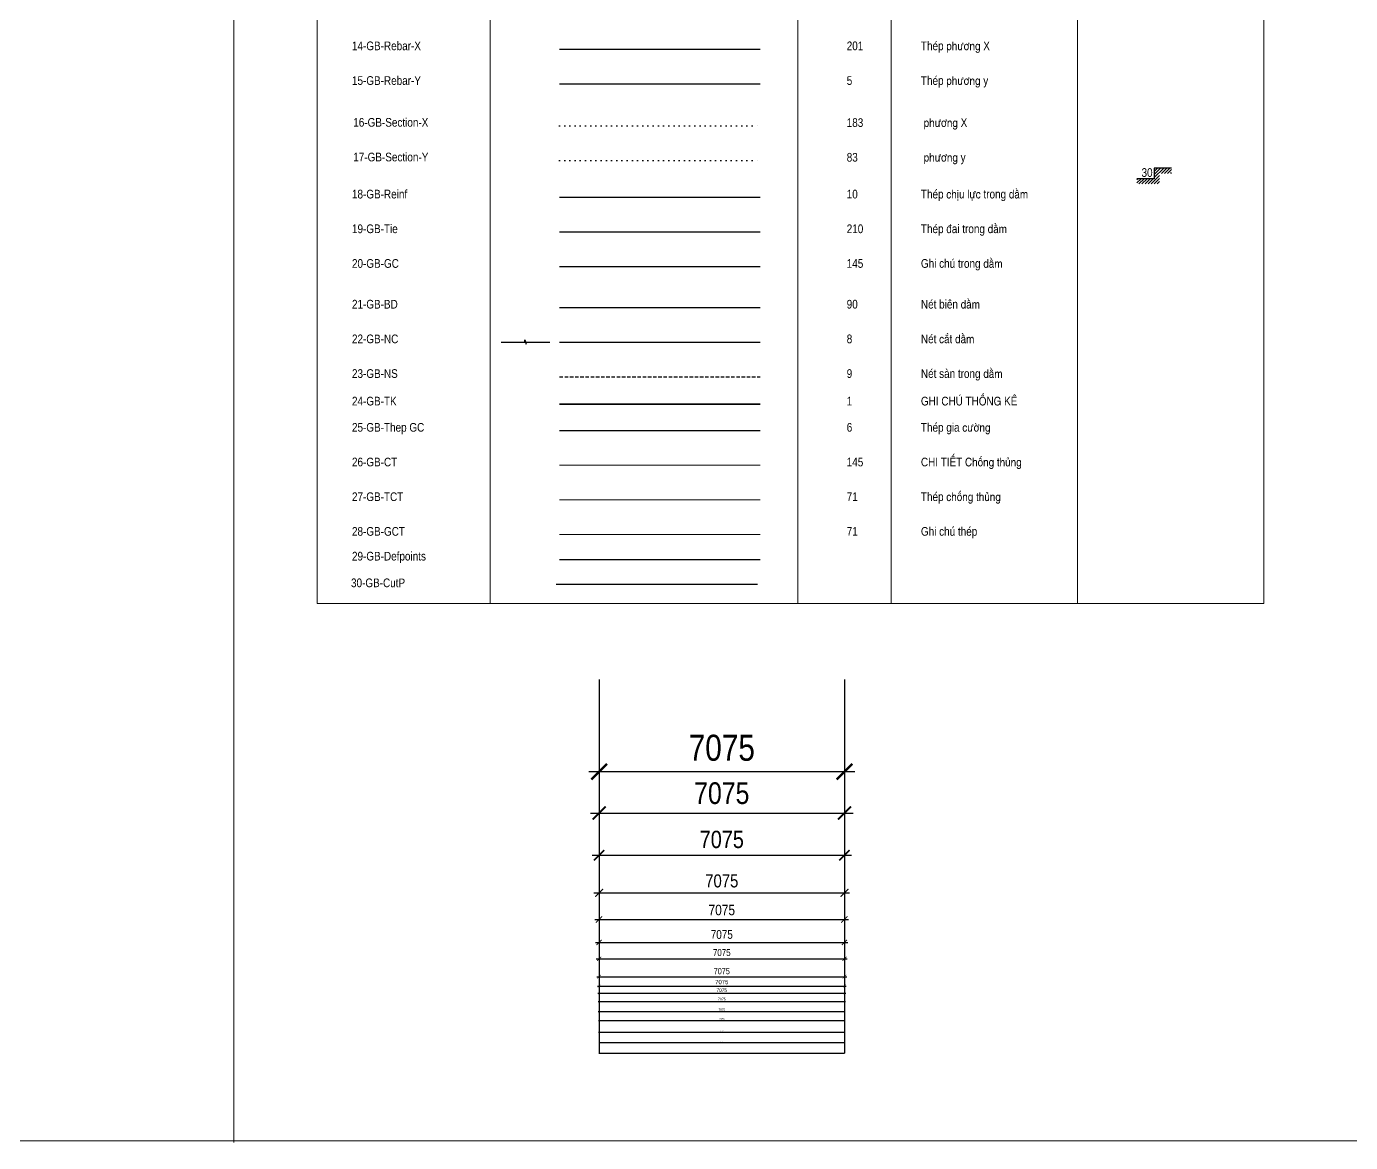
# Model space of a CAD drawing. Header units: millimetres. Extents: x -360107 to 123116000, y -52137 to 86044500.
# Drawn here: x -321925 to -283743, y 86883 to 119063 of the extents above; entities that cross this region are included whole.
import ezdxf
from ezdxf.enums import TextEntityAlignment as Align

# ---------------------------------------------------------------- set-up
doc = ezdxf.new("R2010")
doc.units = ezdxf.units.MM
doc.header["$LTSCALE"] = 100
doc.header["$MEASUREMENT"] = 0
doc.linetypes.add('ACAD_ISO07W100', pattern=[3, 0, -3])
doc.linetypes.add('DASHEDX2', pattern=[1.5, 1, -0.5])
doc.layers.get('Defpoints').update_dxf_attribs({"color": 250})
for name, color, linetype in [('04-GB-Dim', 146, 'Continuous'), ('05-GB-Hatch', 8, 'Continuous'), ('10-GB-Text', 4, 'Continuous'), ('14-GB-Rebar-X', 201, 'Continuous'), ('15-GB-Rebar-Y', 5, 'Continuous'), ('16-GB-Section-X', 183, 'Continuous'), ('17-GB-Section-Y', 83, 'Continuous'), ('19-GB-Tie', 210, 'Continuous'), ('25-GB-Thep GC', 6, 'Continuous'), ('30-GB-CutP', 111, 'Continuous')]:
    doc.layers.add(name, color=color, linetype=linetype)
for name, color, linetype, lineweight in [('12-GB-Ky Hieu', 232, 'Continuous', 13), ('18-GB-Reinf', 10, 'Continuous', 25), ('20-GB-GC', 145, 'Continuous', 25), ('21-GB-BD', 90, 'Continuous', 25), ('22-GB-NC', 8, 'Continuous', 25), ('23-GB-NS', 9, 'DASHEDX2', 25), ('24-GB-TK', 1, 'Continuous', 35), ('26-GB-CT', 145, 'Continuous', 13), ('27-GB-TCT', 71, 'Continuous', 20), ('28-GB-GCT', 71, 'Continuous', 20)]:
    doc.layers.add(name, color=color, linetype=linetype, lineweight=lineweight)
doc.layers.add('29-GB-Defpoints', color=8, linetype='Continuous', plot=False)
doc.styles.add('$0$02-GB-VNI-Helve', font='VNI-Helve-Condense.TTF')
doc.styles.add('02-GB-VNI-Helve', font='VNI-Helve-Condense.TTF')
doc.styles.add('VNI-Helve', font='VNI-Helve-Condense.TTF')
doc.dimstyles.new('GB 05', dxfattribs={"dimscale": 0.05, "dimtxt": 250, "dimasz": 150, "dimexe": 100, "dimexo": 100, "dimgap": 100, "dimtad": 1, "dimdec": 0, "dimzin": 0, "dimdsep": 46, "dimtxsty": 'VNI-Helve', "dimblk": 'ARCHTICK', "dimcen": 100, "dimdle": 100, "dimclrd": 256, "dimclre": 256, "dimclrt": 71, "dimadec": 0, "dimazin": 0, "dimtfac": 1, "dimtdec": 0, "dimtix": 1, "dimtmove": 0, "dimatfit": 3, "dimfxl": 3.75, "dimtolj": 1, "dimtzin": 0, "dimarcsym": 0})
doc.dimstyles.new('GB 10', dxfattribs={"dimscale": 0.1, "dimtxt": 250, "dimasz": 150, "dimexe": 100, "dimexo": 100, "dimgap": 100, "dimtad": 1, "dimdec": 0, "dimzin": 0, "dimdsep": 46, "dimtxsty": 'VNI-Helve', "dimblk": 'ARCHTICK', "dimcen": 100, "dimdle": 100, "dimclrd": 256, "dimclre": 256, "dimclrt": 71, "dimadec": 0, "dimazin": 0, "dimtfac": 1, "dimtdec": 0, "dimtix": 1, "dimtmove": 0, "dimatfit": 3, "dimfxl": 3.75, "dimtolj": 1, "dimtzin": 0, "dimarcsym": 0})
doc.dimstyles.new('GB 100', dxfattribs={"dimtxt": 250, "dimasz": 150, "dimexe": 100, "dimexo": 100, "dimgap": 100, "dimtad": 1, "dimdec": 0, "dimrnd": 5, "dimzin": 0, "dimdsep": 46, "dimtxsty": '$0$02-GB-VNI-Helve', "dimblk": 'ARCHTICK', "dimcen": 100, "dimdle": 100, "dimclrd": 256, "dimclre": 256, "dimclrt": 71, "dimadec": 0, "dimazin": 0, "dimtfac": 1, "dimtdec": 0, "dimtix": 1, "dimtmove": 0, "dimatfit": 3, "dimfxl": 3.75, "dimtolj": 1, "dimtzin": 0, "dimarcsym": 0})
doc.dimstyles.new('GB 120', dxfattribs={"dimscale": 1.2, "dimtxt": 250, "dimasz": 150, "dimexe": 100, "dimexo": 100, "dimgap": 100, "dimtad": 1, "dimdec": 0, "dimzin": 0, "dimdsep": 46, "dimtxsty": '02-GB-VNI-Helve', "dimblk": 'ARCHTICK', "dimcen": 100, "dimdle": 100, "dimclrd": 256, "dimclre": 256, "dimclrt": 71, "dimadec": 0, "dimazin": 0, "dimtfac": 1, "dimtdec": 0, "dimtix": 1, "dimtmove": 0, "dimatfit": 3, "dimfxl": 3.75, "dimtolj": 1, "dimtzin": 0, "dimarcsym": 0})
doc.dimstyles.new('GB 15', dxfattribs={"dimscale": 0.15, "dimtxt": 250, "dimasz": 150, "dimexe": 100, "dimexo": 100, "dimgap": 100, "dimtad": 1, "dimdec": 0, "dimzin": 0, "dimdsep": 46, "dimtxsty": '02-GB-VNI-Helve', "dimblk": 'ARCHTICK', "dimcen": 100, "dimdle": 100, "dimclrd": 256, "dimclre": 256, "dimclrt": 71, "dimadec": 0, "dimazin": 0, "dimtfac": 1, "dimtdec": 0, "dimtix": 1, "dimtmove": 0, "dimatfit": 3, "dimfxl": 3.75, "dimtolj": 1, "dimtzin": 0, "dimarcsym": 0})
doc.dimstyles.new('GB 150', dxfattribs={"dimscale": 1.5, "dimtxt": 250, "dimasz": 150, "dimexe": 100, "dimexo": 100, "dimgap": 100, "dimtad": 1, "dimdec": 0, "dimzin": 0, "dimdsep": 46, "dimtxsty": '02-GB-VNI-Helve', "dimblk": 'ARCHTICK', "dimcen": 100, "dimdle": 100, "dimclrd": 256, "dimclre": 256, "dimclrt": 71, "dimadec": 0, "dimazin": 0, "dimtfac": 1, "dimtdec": 0, "dimtix": 1, "dimtmove": 0, "dimatfit": 3, "dimfxl": 3.75, "dimtolj": 1, "dimtzin": 0, "dimarcsym": 0})
doc.dimstyles.new('GB 20', dxfattribs={"dimscale": 0.2, "dimtxt": 250, "dimasz": 150, "dimexe": 100, "dimexo": 100, "dimgap": 100, "dimtad": 1, "dimdec": 0, "dimzin": 0, "dimdsep": 46, "dimtxsty": 'VNI-Helve', "dimblk": 'ARCHTICK', "dimcen": 100, "dimdle": 100, "dimclrd": 256, "dimclre": 256, "dimclrt": 71, "dimadec": 0, "dimazin": 0, "dimtfac": 1, "dimtdec": 0, "dimtix": 1, "dimtmove": 0, "dimatfit": 3, "dimfxl": 3.75, "dimtolj": 1, "dimtzin": 0, "dimarcsym": 0})
doc.dimstyles.new('GB 200', dxfattribs={"dimscale": 2, "dimtxt": 250, "dimasz": 150, "dimexe": 100, "dimexo": 100, "dimgap": 100, "dimtad": 1, "dimdec": 0, "dimzin": 0, "dimdsep": 46, "dimtxsty": '02-GB-VNI-Helve', "dimblk": 'ARCHTICK', "dimcen": 100, "dimdle": 100, "dimclrd": 256, "dimclre": 256, "dimclrt": 71, "dimadec": 0, "dimazin": 0, "dimtfac": 1, "dimtdec": 0, "dimtix": 1, "dimtmove": 0, "dimatfit": 3, "dimfxl": 3.75, "dimtolj": 1, "dimtzin": 0, "dimarcsym": 0})
doc.dimstyles.new('GB 25', dxfattribs={"dimscale": 0.25, "dimtxt": 250, "dimasz": 150, "dimexe": 100, "dimexo": 100, "dimgap": 100, "dimtad": 1, "dimdec": 0, "dimzin": 0, "dimdsep": 46, "dimtxsty": 'VNI-Helve', "dimblk": 'ARCHTICK', "dimcen": 100, "dimdle": 100, "dimclrd": 256, "dimclre": 256, "dimclrt": 71, "dimadec": 0, "dimazin": 0, "dimtfac": 1, "dimtdec": 0, "dimtix": 1, "dimtmove": 0, "dimatfit": 3, "dimfxl": 3.75, "dimtolj": 1, "dimtzin": 0, "dimarcsym": 0})
doc.dimstyles.new('GB 250', dxfattribs={"dimscale": 2.5, "dimtxt": 250, "dimasz": 150, "dimexe": 100, "dimexo": 100, "dimgap": 100, "dimtad": 1, "dimdec": 0, "dimzin": 0, "dimdsep": 46, "dimtxsty": '02-GB-VNI-Helve', "dimblk": 'ARCHTICK', "dimcen": 100, "dimdle": 100, "dimclrd": 256, "dimclre": 256, "dimclrt": 71, "dimadec": 0, "dimazin": 0, "dimtfac": 1, "dimtdec": 0, "dimtix": 1, "dimtmove": 0, "dimatfit": 3, "dimfxl": 3.75, "dimtolj": 1, "dimtzin": 0, "dimarcsym": 0})
doc.dimstyles.new('GB 30', dxfattribs={"dimscale": 0.3, "dimtxt": 250, "dimasz": 150, "dimexe": 100, "dimexo": 100, "dimgap": 100, "dimtad": 1, "dimdec": 0, "dimzin": 0, "dimdsep": 46, "dimtxsty": '02-GB-VNI-Helve', "dimblk": 'ARCHTICK', "dimcen": 100, "dimdle": 100, "dimclrd": 256, "dimclre": 256, "dimclrt": 71, "dimadec": 0, "dimazin": 0, "dimtfac": 1, "dimtdec": 0, "dimtix": 1, "dimtmove": 0, "dimatfit": 3, "dimfxl": 3.75, "dimtolj": 1, "dimtzin": 0, "dimarcsym": 0})
doc.dimstyles.new('GB 300', dxfattribs={"dimscale": 3, "dimtxt": 250, "dimasz": 150, "dimexe": 100, "dimexo": 100, "dimgap": 100, "dimtad": 1, "dimdec": 0, "dimzin": 0, "dimdsep": 46, "dimtxsty": '02-GB-VNI-Helve', "dimblk": 'ARCHTICK', "dimcen": 100, "dimdle": 100, "dimclrd": 256, "dimclre": 256, "dimclrt": 71, "dimadec": 0, "dimazin": 0, "dimtfac": 1, "dimtdec": 0, "dimtix": 1, "dimtmove": 0, "dimatfit": 3, "dimfxl": 3.75, "dimtolj": 1, "dimtzin": 0, "dimarcsym": 0})
doc.dimstyles.new('GB 40', dxfattribs={"dimscale": 0.4, "dimtxt": 250, "dimasz": 150, "dimexe": 100, "dimexo": 100, "dimgap": 100, "dimtad": 1, "dimdec": 0, "dimzin": 0, "dimdsep": 46, "dimtxsty": '02-GB-VNI-Helve', "dimblk": 'ARCHTICK', "dimcen": 100, "dimdle": 100, "dimclrd": 256, "dimclre": 256, "dimclrt": 71, "dimadec": 0, "dimazin": 0, "dimtfac": 1, "dimtdec": 0, "dimtix": 1, "dimtmove": 0, "dimatfit": 3, "dimfxl": 3.75, "dimtolj": 1, "dimtzin": 0, "dimarcsym": 0})
doc.dimstyles.new('GB 50', dxfattribs={"dimscale": 0.5, "dimtxt": 250, "dimasz": 150, "dimexe": 100, "dimexo": 100, "dimgap": 100, "dimtad": 1, "dimdec": 0, "dimzin": 0, "dimdsep": 46, "dimtxsty": 'VNI-Helve', "dimblk": 'ARCHTICK', "dimcen": 100, "dimdle": 100, "dimclrd": 256, "dimclre": 256, "dimclrt": 71, "dimadec": 0, "dimazin": 0, "dimtfac": 1, "dimtdec": 0, "dimtix": 1, "dimtmove": 0, "dimatfit": 3, "dimfxl": 3.75, "dimtolj": 1, "dimtzin": 0, "dimarcsym": 0})
doc.dimstyles.new('GB 70', dxfattribs={"dimscale": 0.7, "dimtxt": 250, "dimasz": 150, "dimexe": 100, "dimexo": 100, "dimgap": 100, "dimtad": 1, "dimdec": 0, "dimzin": 0, "dimdsep": 46, "dimtxsty": '02-GB-VNI-Helve', "dimblk": 'ARCHTICK', "dimcen": 100, "dimdle": 100, "dimclrd": 256, "dimclre": 256, "dimclrt": 71, "dimadec": 0, "dimazin": 0, "dimtfac": 1, "dimtdec": 0, "dimtix": 1, "dimtmove": 0, "dimatfit": 3, "dimfxl": 3.75, "dimtolj": 1, "dimtzin": 0, "dimarcsym": 0})
doc.dimstyles.new('GB 80', dxfattribs={"dimscale": 0.8, "dimtxt": 250, "dimasz": 150, "dimexe": 100, "dimexo": 100, "dimgap": 100, "dimtad": 1, "dimdec": 0, "dimzin": 0, "dimdsep": 46, "dimtxsty": '02-GB-VNI-Helve', "dimblk": 'ARCHTICK', "dimcen": 100, "dimdle": 100, "dimclrd": 256, "dimclre": 256, "dimclrt": 71, "dimadec": 0, "dimazin": 0, "dimtfac": 1, "dimtdec": 0, "dimtix": 1, "dimtmove": 0, "dimatfit": 3, "dimfxl": 3.75, "dimtolj": 1, "dimtzin": 0, "dimarcsym": 0})

# ---------------------------------------------------------------- blocks, each defined once
blk = doc.blocks.new('_ArchTick')
at = {"color": 0, "linetype": 'ByBlock', "const_width": 0.15}
blk.add_lwpolyline([(-0.5, -0.5), (0.5, 0.5)], dxfattribs=at)
blk = doc.blocks.new('*D107')
at = {"layer": '04-GB-Dim', "lineweight": -2, "transparency": 16777216}
for p, q in [((-305412, 100238), (-305412, 90053)), ((-298337, 100238), (-298337, 90053)), ((-305427, 90068), (-298322, 90068))]:
    blk.add_line(p, q, dxfattribs=at)
at = {"layer": 'Defpoints', "color": 0, "transparency": 16777216}
for p in [(-305412, 100253), (-298337, 100253), (-298337, 90068)]:
    blk.add_point(p, dxfattribs=at)
at = {"layer": '04-GB-Dim', "lineweight": -2, "transparency": 16777216, "xscale": 22.5, "yscale": 22.5, "zscale": 22.5, "rotation": 180}
blk.add_blockref('_ArchTick', (-305412, 90068), dxfattribs=at)
at = {"layer": '04-GB-Dim', "lineweight": -2, "transparency": 16777216, "xscale": 22.5, "yscale": 22.5, "zscale": 22.5}
blk.add_blockref('_ArchTick', (-298337, 90068), dxfattribs=at)
at = {"layer": '04-GB-Dim', "color": 71, "transparency": 16777216, "insert": (-301874, 90103), "char_height": 37.5, "attachment_point": 5, "style": '02-GB-VNI-Helve'}
blk.add_mtext('\\A1;7075', dxfattribs=at)
blk = doc.blocks.new('*D108')
at = {"layer": '04-GB-Dim', "lineweight": -2, "transparency": 16777216}
for p, q in [((-305412, 100233), (-305412, 90378)), ((-298337, 100218), (-298337, 90378)), ((-305432, 90398), (-298317, 90398))]:
    blk.add_line(p, q, dxfattribs=at)
at = {"layer": 'Defpoints', "color": 0, "transparency": 16777216}
for p in [(-305412, 100253), (-298337, 100238), (-298337, 90398)]:
    blk.add_point(p, dxfattribs=at)
at = {"layer": '04-GB-Dim', "lineweight": -2, "transparency": 16777216, "xscale": 30, "yscale": 30, "zscale": 30, "rotation": 180}
blk.add_blockref('_ArchTick', (-305412, 90398), dxfattribs=at)
at = {"layer": '04-GB-Dim', "lineweight": -2, "transparency": 16777216, "xscale": 30, "yscale": 30, "zscale": 30}
blk.add_blockref('_ArchTick', (-298337, 90398), dxfattribs=at)
at = {"layer": '04-GB-Dim', "color": 71, "transparency": 16777216, "insert": (-301874, 90444), "char_height": 50, "attachment_point": 5, "style": 'VNI-Helve'}
blk.add_mtext('\\A1;7075', dxfattribs=at)
blk = doc.blocks.new('*D109')
at = {"layer": '04-GB-Dim', "lineweight": -2, "transparency": 16777216}
for p, q in [((-305412, 100223), (-305412, 90919)), ((-298337, 100188), (-298337, 90919)), ((-305442, 90949), (-298307, 90949))]:
    blk.add_line(p, q, dxfattribs=at)
at = {"layer": 'Defpoints', "color": 0, "transparency": 16777216}
for p in [(-305412, 100253), (-298337, 100218), (-298337, 90949)]:
    blk.add_point(p, dxfattribs=at)
at = {"layer": '04-GB-Dim', "lineweight": -2, "transparency": 16777216, "xscale": 45, "yscale": 45, "zscale": 45, "rotation": 180}
blk.add_blockref('_ArchTick', (-305412, 90949), dxfattribs=at)
at = {"layer": '04-GB-Dim', "lineweight": -2, "transparency": 16777216, "xscale": 45, "yscale": 45, "zscale": 45}
blk.add_blockref('_ArchTick', (-298337, 90949), dxfattribs=at)
at = {"layer": '04-GB-Dim', "color": 71, "transparency": 16777216, "insert": (-301874, 91017), "char_height": 75, "attachment_point": 5, "style": 'VNI-Helve'}
blk.add_mtext('\\A1;7075', dxfattribs=at)
blk = doc.blocks.new('*D110')
at = {"layer": '04-GB-Dim', "lineweight": -2, "transparency": 16777216}
for p, q in [((-305412, 100198), (-305412, 91145)), ((-298337, 100178), (-298337, 91145)), ((-305452, 91185), (-298297, 91185))]:
    blk.add_line(p, q, dxfattribs=at)
at = {"layer": 'Defpoints', "color": 0, "transparency": 16777216}
for p in [(-305412, 100238), (-298337, 100218), (-298337, 91185)]:
    blk.add_point(p, dxfattribs=at)
at = {"layer": '04-GB-Dim', "lineweight": -2, "transparency": 16777216, "xscale": 60, "yscale": 60, "zscale": 60, "rotation": 180}
blk.add_blockref('_ArchTick', (-305412, 91185), dxfattribs=at)
at = {"layer": '04-GB-Dim', "lineweight": -2, "transparency": 16777216, "xscale": 60, "yscale": 60, "zscale": 60}
blk.add_blockref('_ArchTick', (-298337, 91185), dxfattribs=at)
at = {"layer": '04-GB-Dim', "color": 71, "transparency": 16777216, "insert": (-301874, 91276), "char_height": 100, "attachment_point": 5, "style": 'VNI-Helve'}
blk.add_mtext('\\A1;7075', dxfattribs=at)
blk = doc.blocks.new('*D111')
at = {"layer": '04-GB-Dim', "lineweight": -2, "transparency": 16777216}
for p, q in [((-305412, 100228), (-305412, 90638)), ((-298337, 100228), (-298337, 90638)), ((-305437, 90663), (-298312, 90663))]:
    blk.add_line(p, q, dxfattribs=at)
at = {"layer": 'Defpoints', "color": 0, "transparency": 16777216}
for p in [(-305412, 100253), (-298337, 100253), (-298337, 90663)]:
    blk.add_point(p, dxfattribs=at)
at = {"layer": '04-GB-Dim', "lineweight": -2, "transparency": 16777216, "xscale": 37.5, "yscale": 37.5, "zscale": 37.5, "rotation": 180}
blk.add_blockref('_ArchTick', (-305412, 90663), dxfattribs=at)
at = {"layer": '04-GB-Dim', "lineweight": -2, "transparency": 16777216, "xscale": 37.5, "yscale": 37.5, "zscale": 37.5}
blk.add_blockref('_ArchTick', (-298337, 90663), dxfattribs=at)
at = {"layer": '04-GB-Dim', "color": 71, "transparency": 16777216, "insert": (-301874, 90719), "char_height": 62.5, "attachment_point": 5, "style": 'VNI-Helve'}
blk.add_mtext('\\A1;7075', dxfattribs=at)
blk = doc.blocks.new('*D112')
at = {"layer": '04-GB-Dim', "lineweight": -2, "transparency": 16777216}
for p, q in [((-305412, 100128), (-305412, 91593)), ((-298337, 100183), (-298337, 91593)), ((-305482, 91663), (-298267, 91663))]:
    blk.add_line(p, q, dxfattribs=at)
at = {"layer": 'Defpoints', "color": 0, "transparency": 16777216}
for p in [(-305412, 100198), (-298337, 100253), (-298337, 91663)]:
    blk.add_point(p, dxfattribs=at)
at = {"layer": '04-GB-Dim', "lineweight": -2, "transparency": 16777216, "xscale": 105, "yscale": 105, "zscale": 105, "rotation": 180}
blk.add_blockref('_ArchTick', (-305412, 91663), dxfattribs=at)
at = {"layer": '04-GB-Dim', "lineweight": -2, "transparency": 16777216, "xscale": 105, "yscale": 105, "zscale": 105}
blk.add_blockref('_ArchTick', (-298337, 91663), dxfattribs=at)
at = {"layer": '04-GB-Dim', "color": 71, "transparency": 16777216, "insert": (-301874, 91822), "char_height": 175, "attachment_point": 5, "style": 'VNI-Helve'}
blk.add_mtext('\\A1;7075', dxfattribs=at)
blk = doc.blocks.new('*D113')
at = {"layer": '04-GB-Dim', "lineweight": -2, "transparency": 16777216}
for p, q in [((-305412, 100173), (-305412, 92097)), ((-298337, 100098), (-298337, 92097)), ((-305492, 92177), (-298257, 92177))]:
    blk.add_line(p, q, dxfattribs=at)
at = {"layer": 'Defpoints', "color": 0, "transparency": 16777216}
for p in [(-305412, 100253), (-298337, 100178), (-298337, 92177)]:
    blk.add_point(p, dxfattribs=at)
at = {"layer": '04-GB-Dim', "lineweight": -2, "transparency": 16777216, "xscale": 120, "yscale": 120, "zscale": 120, "rotation": 180}
blk.add_blockref('_ArchTick', (-305412, 92177), dxfattribs=at)
at = {"layer": '04-GB-Dim', "lineweight": -2, "transparency": 16777216, "xscale": 120, "yscale": 120, "zscale": 120}
blk.add_blockref('_ArchTick', (-298337, 92177), dxfattribs=at)
at = {"layer": '04-GB-Dim', "color": 71, "transparency": 16777216, "insert": (-301874, 92359), "char_height": 200, "attachment_point": 5, "style": 'VNI-Helve'}
blk.add_mtext('\\A1;7075', dxfattribs=at)
blk = doc.blocks.new('*D114')
at = {"layer": '04-GB-Dim', "lineweight": -2, "transparency": 16777216}
for p, q in [((-305412, 100073), (-305412, 92552)), ((-298337, 100153), (-298337, 92552)), ((-305512, 92652), (-298237, 92652))]:
    blk.add_line(p, q, dxfattribs=at)
at = {"layer": 'Defpoints', "color": 0, "transparency": 16777216}
for p in [(-305412, 100173), (-298337, 100253), (-298337, 92652)]:
    blk.add_point(p, dxfattribs=at)
at = {"layer": '04-GB-Dim', "lineweight": -2, "transparency": 16777216, "xscale": 150, "yscale": 150, "zscale": 150, "rotation": 180}
blk.add_blockref('_ArchTick', (-305412, 92652), dxfattribs=at)
at = {"layer": '04-GB-Dim', "lineweight": -2, "transparency": 16777216, "xscale": 150, "yscale": 150, "zscale": 150}
blk.add_blockref('_ArchTick', (-298337, 92652), dxfattribs=at)
at = {"layer": '04-GB-Dim', "color": 71, "transparency": 16777216, "insert": (-301874, 92880), "char_height": 250, "attachment_point": 5, "style": 'VNI-Helve'}
blk.add_mtext('\\A1;7075', dxfattribs=at)
blk = doc.blocks.new('*D115')
at = {"layer": '04-GB-Dim', "lineweight": -2, "transparency": 16777216}
for p, q in [((-305412, 100113), (-305412, 93192)), ((-298337, 100113), (-298337, 93192)), ((-305532, 93312), (-298217, 93312))]:
    blk.add_line(p, q, dxfattribs=at)
at = {"layer": 'Defpoints', "color": 0, "transparency": 16777216}
for p in [(-305412, 100233), (-298337, 100233), (-298337, 93312)]:
    blk.add_point(p, dxfattribs=at)
at = {"layer": '04-GB-Dim', "lineweight": -2, "transparency": 16777216, "xscale": 180, "yscale": 180, "zscale": 180, "rotation": 180}
blk.add_blockref('_ArchTick', (-305412, 93312), dxfattribs=at)
at = {"layer": '04-GB-Dim', "lineweight": -2, "transparency": 16777216, "xscale": 180, "yscale": 180, "zscale": 180}
blk.add_blockref('_ArchTick', (-298337, 93312), dxfattribs=at)
at = {"layer": '04-GB-Dim', "color": 71, "transparency": 16777216, "insert": (-301874, 93585), "char_height": 300, "attachment_point": 5, "style": 'VNI-Helve'}
blk.add_mtext('\\A1;7075', dxfattribs=at)
blk = doc.blocks.new('*D116')
at = {"layer": '04-GB-Dim', "lineweight": -2, "transparency": 16777216}
for p, q in [((-305412, 100103), (-305412, 93933)), ((-298337, 100103), (-298337, 93933)), ((-305562, 94083), (-298187, 94083))]:
    blk.add_line(p, q, dxfattribs=at)
at = {"layer": 'Defpoints', "color": 0, "transparency": 16777216}
for p in [(-305412, 100253), (-298337, 100253), (-298337, 94083)]:
    blk.add_point(p, dxfattribs=at)
at = {"layer": '04-GB-Dim', "lineweight": -2, "transparency": 16777216, "xscale": 225, "yscale": 225, "zscale": 225, "rotation": 180}
blk.add_blockref('_ArchTick', (-305412, 94083), dxfattribs=at)
at = {"layer": '04-GB-Dim', "lineweight": -2, "transparency": 16777216, "xscale": 225, "yscale": 225, "zscale": 225}
blk.add_blockref('_ArchTick', (-298337, 94083), dxfattribs=at)
at = {"layer": '04-GB-Dim', "color": 71, "transparency": 16777216, "insert": (-301874, 94424), "char_height": 375, "attachment_point": 5, "style": 'VNI-Helve'}
blk.add_mtext('\\A1;7075', dxfattribs=at)
blk = doc.blocks.new('*D117')
at = {"layer": '04-GB-Dim', "lineweight": -2, "transparency": 16777216}
for p, q in [((-305412, 100053), (-305412, 94964)), ((-298337, 100028), (-298337, 94964)), ((-305612, 95164), (-298137, 95164))]:
    blk.add_line(p, q, dxfattribs=at)
at = {"layer": 'Defpoints', "color": 0, "transparency": 16777216}
for p in [(-305412, 100253), (-298337, 100228), (-298337, 95164)]:
    blk.add_point(p, dxfattribs=at)
at = {"layer": '04-GB-Dim', "lineweight": -2, "transparency": 16777216, "xscale": 300, "yscale": 300, "zscale": 300, "rotation": 180}
blk.add_blockref('_ArchTick', (-305412, 95164), dxfattribs=at)
at = {"layer": '04-GB-Dim', "lineweight": -2, "transparency": 16777216, "xscale": 300, "yscale": 300, "zscale": 300}
blk.add_blockref('_ArchTick', (-298337, 95164), dxfattribs=at)
at = {"layer": '04-GB-Dim', "color": 71, "transparency": 16777216, "insert": (-301874, 95619), "char_height": 500, "attachment_point": 5, "style": 'VNI-Helve'}
blk.add_mtext('\\A1;7075', dxfattribs=at)
blk = doc.blocks.new('*D118')
at = {"layer": '04-GB-Dim', "lineweight": -2, "transparency": 16777216}
for p, q in [((-305412, 100003), (-305412, 96133)), ((-298337, 99983), (-298337, 96133)), ((-305662, 96383), (-298087, 96383))]:
    blk.add_line(p, q, dxfattribs=at)
at = {"layer": 'Defpoints', "color": 0, "transparency": 16777216}
for p in [(-305412, 100253), (-298337, 100233), (-298337, 96383)]:
    blk.add_point(p, dxfattribs=at)
at = {"layer": '04-GB-Dim', "lineweight": -2, "transparency": 16777216, "xscale": 375, "yscale": 375, "zscale": 375, "rotation": 180}
blk.add_blockref('_ArchTick', (-305412, 96383), dxfattribs=at)
at = {"layer": '04-GB-Dim', "lineweight": -2, "transparency": 16777216, "xscale": 375, "yscale": 375, "zscale": 375}
blk.add_blockref('_ArchTick', (-298337, 96383), dxfattribs=at)
at = {"layer": '04-GB-Dim', "color": 71, "transparency": 16777216, "insert": (-301874, 96952), "char_height": 625, "attachment_point": 5, "style": 'VNI-Helve'}
blk.add_mtext('\\A1;7075', dxfattribs=at)
blk = doc.blocks.new('*D119')
at = {"layer": '04-GB-Dim', "lineweight": -2, "transparency": 16777216}
for p, q in [((-305412, 99953), (-305412, 97277)), ((-298337, 99938), (-298337, 97277)), ((-305712, 97577), (-298037, 97577))]:
    blk.add_line(p, q, dxfattribs=at)
at = {"layer": 'Defpoints', "color": 0, "transparency": 16777216}
for p in [(-305412, 100253), (-298337, 100238), (-298337, 97577)]:
    blk.add_point(p, dxfattribs=at)
at = {"layer": '04-GB-Dim', "lineweight": -2, "transparency": 16777216, "xscale": 450, "yscale": 450, "zscale": 450, "rotation": 180}
blk.add_blockref('_ArchTick', (-305412, 97577), dxfattribs=at)
at = {"layer": '04-GB-Dim', "lineweight": -2, "transparency": 16777216, "xscale": 450, "yscale": 450, "zscale": 450}
blk.add_blockref('_ArchTick', (-298337, 97577), dxfattribs=at)
at = {"layer": '04-GB-Dim', "color": 71, "transparency": 16777216, "insert": (-301874, 98260), "char_height": 750, "attachment_point": 5, "style": 'VNI-Helve'}
blk.add_mtext('\\A1;7075', dxfattribs=at)
blk = doc.blocks.new('*D120')
at = {"layer": '04-GB-Dim', "lineweight": -2, "transparency": 16777216}
for p, q in [((-305412, 100148), (-305412, 91345)), ((-298337, 100128), (-298337, 91345)), ((-305462, 91395), (-298287, 91395))]:
    blk.add_line(p, q, dxfattribs=at)
at = {"layer": 'Defpoints', "color": 0, "transparency": 16777216}
for p in [(-305412, 100198), (-298337, 100178), (-298337, 91395)]:
    blk.add_point(p, dxfattribs=at)
at = {"layer": '04-GB-Dim', "lineweight": -2, "transparency": 16777216, "xscale": 75, "yscale": 75, "zscale": 75, "rotation": 180}
blk.add_blockref('_ArchTick', (-305412, 91395), dxfattribs=at)
at = {"layer": '04-GB-Dim', "lineweight": -2, "transparency": 16777216, "xscale": 75, "yscale": 75, "zscale": 75}
blk.add_blockref('_ArchTick', (-298337, 91395), dxfattribs=at)
at = {"layer": '04-GB-Dim', "color": 71, "transparency": 16777216, "insert": (-301874, 91509), "char_height": 125, "attachment_point": 5, "style": 'VNI-Helve'}
blk.add_mtext('\\A1;7075', dxfattribs=at)
blk = doc.blocks.new('GC SAN')
at = {"layer": '05-GB-Hatch'}
h = blk.add_hatch(dxfattribs=at)
h.set_pattern_fill('ANSI31', color=256, scale=500, style=0)
h.set_pattern_definition([(45, (-368687.85, 45405.355), (-44.194174, 44.194174), [])])
h.paths.add_polyline_path([(500, 300), (500, 150), (150, 150), (150, -150), (-500, -150), (-500, 0), (0, 0), (0, 300)])
blk.add_lwpolyline([(500, 300), (0, 300), (0, 0), (-500, 0)], dxfattribs=at)
at = {"layer": '10-GB-Text', "style": '02-GB-VNI-Helve'}
blk.add_attdef('SSLAB', text='', height=250, dxfattribs=at).set_placement((-50, 53), align=Align.RIGHT)
blk = doc.blocks.new('*D101')
at = {"layer": '04-GB-Dim', "lineweight": -2, "transparency": 16777216}
for p, q in [((-305412, 99938), (-305412, 89754)), ((-298337, 99938), (-298337, 89754)), ((-305422, 89764), (-298327, 89764))]:
    blk.add_line(p, q, dxfattribs=at)
at = {"layer": 'Defpoints', "color": 0, "transparency": 16777216}
for p in [(-305412, 99948), (-298337, 99948), (-298337, 89764)]:
    blk.add_point(p, dxfattribs=at)
at = {"layer": '04-GB-Dim', "lineweight": -2, "transparency": 16777216, "xscale": 15, "yscale": 15, "zscale": 15, "rotation": 180}
blk.add_blockref('_ArchTick', (-305412, 89764), dxfattribs=at)
at = {"layer": '04-GB-Dim', "lineweight": -2, "transparency": 16777216, "xscale": 15, "yscale": 15, "zscale": 15}
blk.add_blockref('_ArchTick', (-298337, 89764), dxfattribs=at)
at = {"layer": '04-GB-Dim', "color": 71, "transparency": 16777216, "insert": (-301874, 89787), "char_height": 25, "attachment_point": 5, "style": 'VNI-Helve'}
blk.add_mtext('\\A1;7075', dxfattribs=at)
blk = doc.blocks.new('*D102')
at = {"layer": '04-GB-Dim', "lineweight": -2, "transparency": 16777216}
for p, q in [((-305412, 99639), (-305412, 89455)), ((-298337, 99639), (-298337, 89455)), ((-305417, 89460), (-298332, 89460))]:
    blk.add_line(p, q, dxfattribs=at)
at = {"layer": 'Defpoints', "color": 0, "transparency": 16777216}
for p in [(-305412, 99644), (-298337, 99644), (-298337, 89460)]:
    blk.add_point(p, dxfattribs=at)
at = {"layer": '04-GB-Dim', "lineweight": -2, "transparency": 16777216, "xscale": 7.5, "yscale": 7.5, "zscale": 7.5, "rotation": 180}
blk.add_blockref('_ArchTick', (-305412, 89460), dxfattribs=at)
at = {"layer": '04-GB-Dim', "lineweight": -2, "transparency": 16777216, "xscale": 7.5, "yscale": 7.5, "zscale": 7.5}
blk.add_blockref('_ArchTick', (-298337, 89460), dxfattribs=at)
at = {"layer": '04-GB-Dim', "color": 71, "transparency": 16777216, "insert": (-301874, 89471), "char_height": 12.5, "attachment_point": 5, "style": 'VNI-Helve'}
blk.add_mtext('\\A1;7075', dxfattribs=at)

msp = doc.modelspace()

# ---------------------------------------------------------------- linework, layer by layer
at = {"layer": '12-GB-Ky Hieu'}
msp.add_line((-357957.5, 86926.9), (-211716.2, 86926.9), dxfattribs=at)
msp.add_lwpolyline([(-315945.9, 141624.2), (-315945.9, 86883.1)], dxfattribs=at)
for points in [[(-308557.9, 136509.3), (-299681.4, 136509.3), (-299681.4, 102428), (-308557.9, 102428)], [(-296993.2, 136509.3), (-291616.8, 136509.3), (-291616.8, 102428), (-296993.2, 102428)], [(-313539, 134529.5), (-308557.9, 134529.5), (-308557.9, 102428), (-313539, 102428)], [(-299681.4, 134529.5), (-296993.2, 134529.5), (-296993.2, 102428), (-299681.4, 102428)], [(-291616.8, 134529.5), (-286240.3, 134529.5), (-286240.3, 102428), (-291616.8, 102428)]]:
    msp.add_lwpolyline(points, close=True, dxfattribs=at)
at = {"layer": '14-GB-Rebar-X'}
msp.add_line((-306554.1, 118411.4), (-300766.2, 118411.4), dxfattribs=at)
at = {"layer": '15-GB-Rebar-Y'}
msp.add_line((-306554.1, 117411.4), (-300766.2, 117411.4), dxfattribs=at)
at = {"layer": '16-GB-Section-X', "linetype": 'ACAD_ISO07W100', "ltscale": 0.5}
msp.add_line((-306554.1, 116198.7), (-300766.2, 116198.7), dxfattribs=at)
at = {"layer": '17-GB-Section-Y', "linetype": 'ACAD_ISO07W100', "ltscale": 0.5}
msp.add_line((-306554.1, 115198.7), (-300766.2, 115198.7), dxfattribs=at)
at = {"layer": '18-GB-Reinf'}
msp.add_line((-306554.1, 114137.4), (-300766.2, 114137.4), dxfattribs=at)
at = {"layer": '19-GB-Tie'}
msp.add_line((-306554.1, 113137.4), (-300766.2, 113137.4), dxfattribs=at)
at = {"layer": '20-GB-GC', "ltscale": 0.5}
msp.add_line((-306554.1, 112137.4), (-300766.2, 112137.4), dxfattribs=at)
at = {"layer": '21-GB-BD'}
msp.add_line((-306554.1, 110962.4), (-300766.2, 110962.4), dxfattribs=at)
at = {"layer": '22-GB-NC', "linetype": 'ByBlock', "ltscale": 10}
msp.add_line((-306554.1, 109962.4), (-300766.2, 109962.4), dxfattribs=at)
msp.add_lwpolyline([(-308235.4, 109962.4), (-307557.7, 109962.4), (-307557.7, 110024.9), (-307513, 109903.7), (-307513, 109962.4), (-306835.4, 109962.4)], dxfattribs=at)
at = {"layer": '23-GB-NS'}
msp.add_line((-306554.1, 108962.4), (-300766.2, 108962.4), dxfattribs=at)
at = {"layer": '24-GB-TK'}
msp.add_line((-306554.1, 108168.3), (-300766.2, 108168.3), dxfattribs=at)
at = {"layer": '25-GB-Thep GC'}
msp.add_line((-306554.1, 107412), (-300766.2, 107412), dxfattribs=at)
at = {"layer": '26-GB-CT', "linetype": 'Continuous'}
msp.add_line((-306554.1, 106412), (-300766.2, 106412), dxfattribs=at)
at = {"layer": '27-GB-TCT', "linetype": 'Continuous'}
msp.add_line((-306554.1, 105412), (-300766.2, 105412), dxfattribs=at)
at = {"layer": '28-GB-GCT'}
msp.add_line((-306554.1, 104412), (-300766.2, 104412), dxfattribs=at)
at = {"layer": '29-GB-Defpoints'}
msp.add_line((-306554.1, 103697.6), (-300766.2, 103697.6), dxfattribs=at)
at = {"layer": '30-GB-CutP'}
msp.add_line((-306651.5, 102978.6, 163.1), (-300840, 102978.6, 163.1), dxfattribs=at)

# ---------------------------------------------------------------- block references
ref = msp.add_blockref('GC SAN', (-289401.4, 114674))
ref.add_attrib('SSLAB', '30', dxfattribs={"layer": '10-GB-Text', "height": 250, "style": 'VNI-Helve'}).set_placement((-289451.3, 114726.5), align=Align.RIGHT)

# ---------------------------------------------------------------- texts
at = {"layer": '14-GB-Rebar-X', "style": 'VNI-Helve'}
for s, p in [('14-GB-Rebar-X', (-312538.6, 118378.5)), ('201', (-298271.3, 118378.5)), ('Theùp phöông X', (-296131.6, 118378.5))]:
    msp.add_text(s, height=250, dxfattribs=at).set_placement(p)
at = {"layer": '15-GB-Rebar-Y', "style": 'VNI-Helve'}
for s, p in [('15-GB-Rebar-Y', (-312538.6, 117378.5)), ('5', (-298271.3, 117378.5)), ('Theùp phöông y', (-296131.6, 117378.5))]:
    msp.add_text(s, height=250, dxfattribs=at).set_placement(p)
at = {"layer": '16-GB-Section-X', "style": 'VNI-Helve'}
msp.add_text('16-GB-Section-X', height=250, dxfattribs=at).set_placement((-312501.2, 116173))
at = {"layer": '16-GB-Section-X', "linetype": 'ACAD_ISO07W100', "ltscale": 0.5, "style": 'VNI-Helve'}
for s, p in [('183', (-298271.3, 116165.8)), (' phöông X', (-296131.6, 116165.8))]:
    msp.add_text(s, height=250, dxfattribs=at).set_placement(p)
at = {"layer": '17-GB-Section-Y', "style": 'VNI-Helve'}
msp.add_text('17-GB-Section-Y', height=250, dxfattribs=at).set_placement((-312501.2, 115173))
at = {"layer": '17-GB-Section-Y', "linetype": 'ACAD_ISO07W100', "ltscale": 0.5, "style": 'VNI-Helve'}
for s, p in [('83', (-298271.3, 115165.8)), (' phöông y', (-296131.6, 115165.8))]:
    msp.add_text(s, height=250, dxfattribs=at).set_placement(p)
at = {"layer": '18-GB-Reinf', "style": 'VNI-Helve'}
for s, p in [('18-GB-Reinf', (-312538.6, 114104.5)), ('10', (-298271.3, 114104.5)), ('Theùp chòu löïc trong daàm', (-296131.6, 114104.5))]:
    msp.add_text(s, height=250, dxfattribs=at).set_placement(p)
at = {"layer": '19-GB-Tie', "style": 'VNI-Helve'}
for s, p in [('19-GB-Tie', (-312538.6, 113104.5)), ('210', (-298271.3, 113104.5)), ('Theùp ñai trong daàm', (-296131.6, 113104.5))]:
    msp.add_text(s, height=250, dxfattribs=at).set_placement(p)
at = {"layer": '20-GB-GC', "ltscale": 0.5, "style": 'VNI-Helve'}
for s, p in [('20-GB-GC', (-312538.6, 112104.5)), ('145', (-298271.3, 112104.5)), ('Ghi chuù trong daàm', (-296131.6, 112104.5))]:
    msp.add_text(s, height=250, dxfattribs=at).set_placement(p)
at = {"layer": '21-GB-BD', "style": 'VNI-Helve'}
for s, p in [('21-GB-BD', (-312538.6, 110929.5)), ('90', (-298271.3, 110929.5)), ('Neùt bieân daàm', (-296131.6, 110929.5))]:
    msp.add_text(s, height=250, dxfattribs=at).set_placement(p)
at = {"layer": '22-GB-NC', "linetype": 'ByBlock', "ltscale": 10, "style": 'VNI-Helve'}
for s, p in [('22-GB-NC', (-312538.6, 109929.5)), ('8', (-298271.3, 109929.5)), ('Neùt caét daàm', (-296131.6, 109929.5))]:
    msp.add_text(s, height=250, dxfattribs=at).set_placement(p)
at = {"layer": '23-GB-NS', "style": 'VNI-Helve'}
for s, p in [('Neùt saøn trong daàm', (-296131.6, 108929.5)), ('23-GB-NS', (-312538.6, 108929.5)), ('9', (-298271.3, 108929.5))]:
    msp.add_text(s, height=250, dxfattribs=at).set_placement(p)
at = {"layer": '24-GB-TK', "ltscale": 3, "style": 'VNI-Helve'}
for s, p in [('GHI CHUÙ THOÁNG KEÂ', (-296131.6, 108135.5)), ('24-GB-TK', (-312538.6, 108135.5))]:
    msp.add_text(s, height=250, dxfattribs=at).set_placement(p)
at = {"layer": '24-GB-TK', "style": 'VNI-Helve'}
msp.add_text('1', height=250, dxfattribs=at).set_placement((-298271.3, 108135.5))
at = {"layer": '25-GB-Thep GC', "style": 'VNI-Helve'}
for s, p in [('25-GB-Thep GC', (-312538.6, 107379.1)), ('6', (-298271.3, 107379.1)), ('Theùp gia cöôøng', (-296131.6, 107379.1))]:
    msp.add_text(s, height=250, dxfattribs=at).set_placement(p)
at = {"layer": '26-GB-CT', "linetype": 'Continuous', "style": 'VNI-Helve'}
for s, p in [('26-GB-CT', (-312538.6, 106379.1)), ('145', (-298271.3, 106379.1)), ('CHI TIEÁT Choáng thuûng', (-296131.6, 106379.1))]:
    msp.add_text(s, height=250, dxfattribs=at).set_placement(p)
at = {"layer": '27-GB-TCT', "linetype": 'Continuous', "ltscale": 3, "style": 'VNI-Helve'}
msp.add_text('27-GB-TCT', height=250, dxfattribs=at).set_placement((-312538.6, 105379.1))
at = {"layer": '27-GB-TCT', "linetype": 'Continuous', "style": 'VNI-Helve'}
for s, p in [('71', (-298271.3, 105379.1)), ('Theùp choáng thuûng', (-296131.6, 105379.1))]:
    msp.add_text(s, height=250, dxfattribs=at).set_placement(p)
at = {"layer": '28-GB-GCT', "ltscale": 3, "style": 'VNI-Helve'}
msp.add_text('28-GB-GCT', height=250, dxfattribs=at).set_placement((-312538.6, 104379.1))
at = {"layer": '28-GB-GCT', "style": 'VNI-Helve'}
for s, p in [('71', (-298271.3, 104379.1)), ('Ghi chuù theùp', (-296131.6, 104379.1))]:
    msp.add_text(s, height=250, dxfattribs=at).set_placement(p)
at = {"layer": '29-GB-Defpoints', "ltscale": 3, "style": 'VNI-Helve'}
msp.add_text('29-GB-Defpoints', height=250, dxfattribs=at).set_placement((-312538.6, 103664.7))
at = {"layer": '30-GB-CutP', "ltscale": 3, "style": 'VNI-Helve'}
msp.add_text('30-GB-CutP', height=250, dxfattribs=at).set_placement((-312566.1, 102895.7))

# ---------------------------------------------------------------- dimensions: what is measured, and where the dimension line sits
at = {"layer": '04-GB-Dim'}
for base, p1, p2, dimstyle, picture, middle in [((-298337.1, 97577.3), (-305411.7, 100252.8), (-298337.1, 100237.8), 'GB 300', '*D119', (-301874.4, 98260.3)), ((-298337.1, 96383.2), (-305411.7, 100252.8), (-298337.1, 100232.8), 'GB 250', '*D118', (-301874.4, 96952.4)), ((-298337.1, 95164), (-305411.7, 100252.8), (-298337.1, 100227.8), 'GB 200', '*D117', (-301874.4, 95619.3)), ((-298337.1, 94082.7), (-305411.7, 100252.8), (-298337.1, 100252.8), 'GB 150', '*D116', (-301874.4, 94424.2)), ((-298337.1, 93311.6), (-305411.7, 100232.8), (-298337.1, 100232.8), 'GB 120', '*D115', (-301874.4, 93584.8)), ((-298337.1, 92652.4), (-305411.7, 100172.8), (-298337.1, 100252.8), 'GB 100', '*D114', (-301874.4, 92880.1)), ((-298337.1, 92177.3), (-305411.7, 100252.8), (-298337.1, 100177.8), 'GB 80', '*D113', (-301874.4, 92359.4)), ((-298337.1, 91663), (-305411.7, 100197.8), (-298337.1, 100252.8), 'GB 70', '*D112', (-301874.4, 91822.4)), ((-298337.1, 91394.8), (-305411.7, 100197.8), (-298337.1, 100177.8), 'GB 50', '*D120', (-301874.4, 91508.6)), ((-298337.1, 91185.1), (-305411.7, 100237.8), (-298337.1, 100217.8), 'GB 40', '*D110', (-301874.4, 91276.2)), ((-298337.1, 90949), (-305411.7, 100252.8), (-298337.1, 100217.8), 'GB 30', '*D109', (-301874.4, 91017.3)), ((-298337.1, 90662.5), (-305411.7, 100252.8), (-298337.1, 100252.8), 'GB 25', '*D111', (-301874.4, 90719.4)), ((-298337.1, 90398.1), (-305411.7, 100252.8), (-298337.1, 100237.8), 'GB 20', '*D108', (-301874.4, 90443.6))]:
    dim = msp.add_linear_dim(base=base, p1=p1, p2=p2, dimstyle=dimstyle, override={"dimtxsty": 'VNI-Helve'}, dxfattribs=at)
    dim.commit()
    dim.dimension.update_dxf_attribs({"geometry": picture, "text_midpoint": middle})
for base, p1, p2, dimstyle, picture, middle in [((-298337.1, 90068.4), (-305411.7, 100252.8), (-298337.1, 100252.8), 'GB 15', '*D107', (-301874.4, 90102.5)), ((-298337.1, 89764), (-305411.7, 99948.4), (-298337.1, 99948.4), 'GB 10', '*D101', (-301874.4, 89786.7)), ((-298337.1, 89459.5), (-305411.7, 99643.9), (-298337.1, 99643.9), 'GB 05', '*D102', (-301874.4, 89470.9))]:
    dim = msp.add_linear_dim(base=base, p1=p1, p2=p2, dimstyle=dimstyle, dxfattribs=at)
    dim.commit()
    dim.dimension.update_dxf_attribs({"geometry": picture, "text_midpoint": middle})

doc.saveas('drawing.dxf')
